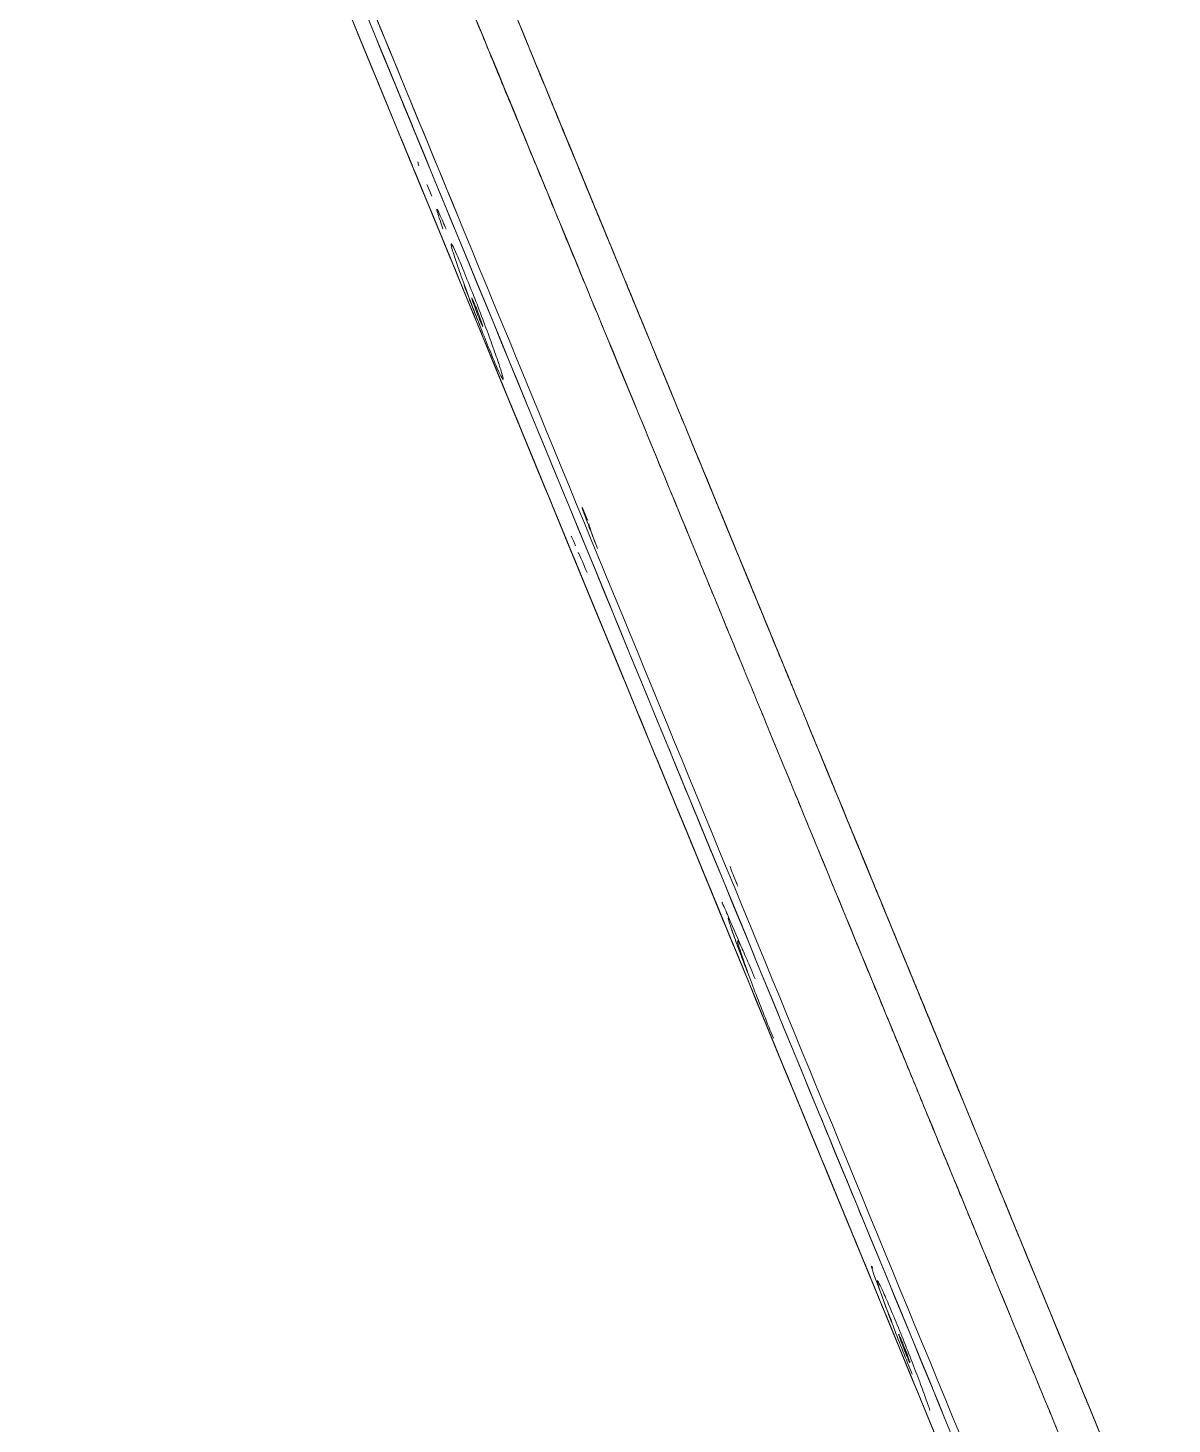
# Model space of a CAD drawing. Header units: millimetres. Extents: x 8883 to 11259, y -10160 to -6800.
# Drawn here: x 10718.81 to 10733.77, y -8362.47 to -8344.22 of the extents above; entities that cross this region are included whole.
import ezdxf

# ---------------------------------------------------------------- set-up
doc = ezdxf.new("R2010")
doc.units = ezdxf.units.MM

msp = doc.modelspace()

# ---------------------------------------------------------------- linework, layer by layer
at = {"linetype": 'Continuous', "lineweight": 18, "extrusion": (1.36738e-05, -1.04106e-06, 1)}
msp.add_arc((10724.2, -8345.911, 0.157), 0.3, 190.3441, 200.9249, dxfattribs=at)
at = {"linetype": 'Continuous', "lineweight": 18}
for start_param, end_param in [(4.713251, 7.854844), (1.571659, 4.713251)]:
    msp.add_ellipse((10724.683, -8347.933), major_axis=(-0.072, 0.187), ratio=0.03468, start_param=start_param, end_param=end_param, dxfattribs=at)
for points, knots in [([(10758.746, -8365.884), (10757.309, -8362.977), (10754.671, -8357.752), (10751.03, -8350.82), (10748.163, -8345.511), (10745.252, -8340.224), (10741.427, -8333.427), (10735.79, -8323.72), (10731.353, -8316.339), (10728.804, -8312.187)], [0, 0, 0, 0, 0.158176, 0.28549, 0.381943, 0.452479, 0.579891, 0.762396, 1, 1, 1, 1]), ([(10720.132, -8333.104), (10720.505, -8334.01), (10720.877, -8334.912), (10721.619, -8336.711), (10721.988, -8337.607), (10723.093, -8340.287), (10724.557, -8343.839), (10726.007, -8347.354), (10727.45, -8350.855), (10728.169, -8352.599), (10729.603, -8356.077), (10730.318, -8357.812), (10731.746, -8361.276), (10732.459, -8363.006), (10733.885, -8366.465), (10734.598, -8368.194), (10735.669, -8370.792), (10736.026, -8371.658), (10736.741, -8373.392), (10737.099, -8374.26), (10737.457, -8375.129)], [0, 0, 0, 0, 0.0625, 0.0625, 0.125, 0.125, 0.25, 0.375, 0.375, 0.5, 0.5, 0.625, 0.625, 0.75, 0.75, 0.875, 0.875, 0.9375, 0.9375, 1, 1, 1, 1]), ([(10737.457, -8375.129), (10737.417, -8375.031), (10737.336, -8374.836), (10737.216, -8374.544), (10737.096, -8374.253), (10736.977, -8373.964), (10736.858, -8373.677), (10736.741, -8373.391), (10736.623, -8373.106), (10736.507, -8372.823), (10736.39, -8372.542), (10736.275, -8372.262), (10736.16, -8371.983), (10736.046, -8371.706), (10735.932, -8371.431), (10735.819, -8371.157), (10735.707, -8370.884), (10735.595, -8370.613), (10735.484, -8370.343), (10735.373, -8370.075), (10735.263, -8369.809), (10735.154, -8369.544), (10735.045, -8369.28), (10734.937, -8369.018), (10734.83, -8368.758), (10734.723, -8368.498), (10734.616, -8368.241), (10734.511, -8367.985), (10734.406, -8367.73), (10734.301, -8367.477), (10734.198, -8367.225), (10734.094, -8366.975), (10733.992, -8366.727), (10733.89, -8366.479), (10733.789, -8366.234), (10733.688, -8365.99), (10733.588, -8365.747), (10733.488, -8365.506), (10733.39, -8365.266), (10733.291, -8365.028), (10733.194, -8364.791), (10733.097, -8364.556), (10733, -8364.322), (10732.905, -8364.09), (10732.809, -8363.859), (10732.715, -8363.63), (10732.621, -8363.402), (10732.528, -8363.176), (10732.435, -8362.951), (10732.343, -8362.728), (10732.252, -8362.506), (10732.161, -8362.286), (10732.071, -8362.067), (10731.981, -8361.85), (10731.892, -8361.634), (10731.804, -8361.42), (10731.716, -8361.207), (10731.629, -8360.996), (10731.542, -8360.786), (10731.457, -8360.578), (10731.371, -8360.371), (10731.287, -8360.166), (10731.203, -8359.962), (10731.119, -8359.76), (10731.037, -8359.559), (10730.954, -8359.36), (10730.873, -8359.162), (10730.792, -8358.965), (10730.712, -8358.771), (10730.632, -8358.577), (10730.553, -8358.386), (10730.475, -8358.195), (10730.397, -8358.006), (10730.32, -8357.819), (10730.243, -8357.633), (10730.167, -8357.449), (10730.092, -8357.266), (10730.017, -8357.085), (10729.943, -8356.905), (10729.87, -8356.727), (10729.797, -8356.55), (10729.725, -8356.375), (10729.653, -8356.201), (10729.582, -8356.029), (10729.512, -8355.858), (10729.442, -8355.689), (10729.373, -8355.521), (10729.304, -8355.354), (10729.236, -8355.19), (10729.169, -8355.026), (10729.103, -8354.865), (10729.037, -8354.704), (10728.971, -8354.546), (10728.906, -8354.388), (10728.842, -8354.233), (10728.779, -8354.079), (10728.716, -8353.926), (10728.653, -8353.775), (10728.592, -8353.625), (10728.531, -8353.477), (10728.47, -8353.33), (10728.41, -8353.185), (10728.351, -8353.041), (10728.293, -8352.899), (10728.235, -8352.758), (10728.177, -8352.619), (10728.121, -8352.482), (10728.065, -8352.345), (10727.975, -8352.128), (10727.851, -8351.827), (10727.691, -8351.44), (10727.53, -8351.049), (10727.366, -8350.652), (10727.2, -8350.251), (10727.033, -8349.844), (10726.863, -8349.433), (10726.691, -8349.016), (10726.517, -8348.595), (10726.341, -8348.169), (10726.163, -8347.738), (10725.983, -8347.302), (10725.801, -8346.861), (10725.617, -8346.415), (10725.431, -8345.964), (10725.243, -8345.509), (10725.053, -8345.048), (10724.861, -8344.582), (10724.667, -8344.112), (10724.471, -8343.637), (10724.273, -8343.157), (10724.073, -8342.672), (10723.871, -8342.182), (10723.667, -8341.687), (10723.461, -8341.187), (10723.253, -8340.683), (10723.044, -8340.173), (10722.832, -8339.659), (10722.618, -8339.139), (10722.402, -8338.615), (10722.184, -8338.086), (10721.964, -8337.551), (10721.742, -8337.012), (10721.518, -8336.468), (10721.292, -8335.919), (10721.064, -8335.366), (10720.834, -8334.807), (10720.602, -8334.244), (10720.368, -8333.675), (10720.211, -8333.295), (10720.132, -8333.104)], [0, 0, 0, 0, 0.006972, 0.013907, 0.020808, 0.027672, 0.034501, 0.041295, 0.048053, 0.054775, 0.061462, 0.068113, 0.074729, 0.081309, 0.087854, 0.094363, 0.100837, 0.107275, 0.113678, 0.120046, 0.126378, 0.132674, 0.138935, 0.145161, 0.151351, 0.157506, 0.163625, 0.169709, 0.175758, 0.181771, 0.187749, 0.193691, 0.199598, 0.20547, 0.211306, 0.217107, 0.222872, 0.228602, 0.234296, 0.239956, 0.245579, 0.251168, 0.25672, 0.262238, 0.26772, 0.273167, 0.278578, 0.283954, 0.289294, 0.294599, 0.299868, 0.305102, 0.310301, 0.315464, 0.320592, 0.325684, 0.330741, 0.335762, 0.340747, 0.345698, 0.350612, 0.355492, 0.360335, 0.365143, 0.369916, 0.374653, 0.379355, 0.384021, 0.388651, 0.393246, 0.397805, 0.402329, 0.406817, 0.411269, 0.415686, 0.420067, 0.424413, 0.428723, 0.432997, 0.437236, 0.441439, 0.445607, 0.449739, 0.453835, 0.457895, 0.46192, 0.465909, 0.469862, 0.47378, 0.477662, 0.481508, 0.485319, 0.489094, 0.492833, 0.496536, 0.500204, 0.503835, 0.507432, 0.510992, 0.514516, 0.518005, 0.521458, 0.524875, 0.528257, 0.531603, 0.534912, 0.538187, 0.541425, 0.544627, 0.553708, 0.562907, 0.572225, 0.581663, 0.591218, 0.600893, 0.610685, 0.620597, 0.630626, 0.640774, 0.65104, 0.661423, 0.671925, 0.682544, 0.693281, 0.704135, 0.715107, 0.726195, 0.737401, 0.748724, 0.760165, 0.771722, 0.783398, 0.795191, 0.807101, 0.81913, 0.831276, 0.843542, 0.855926, 0.86843, 0.881053, 0.893795, 0.906656, 0.919636, 0.932735, 0.945951, 0.959287, 0.97274, 0.986311, 1, 1, 1, 1]), ([(10747.14, -8402.556), (10745.006, -8397.38), (10740.738, -8387.026), (10734.333, -8371.489), (10727.921, -8355.935), (10723.387, -8344.936), (10720.727, -8338.483), (10719.929, -8336.548), (10719.328, -8335.089), (10718.992, -8334.275), (10718.923, -8334.106)], [0, 0, 0, 0, 0.226873, 0.453746, 0.680619, 0.907492, 0.935852, 0.964211, 0.99257, 1, 1, 1, 1]), ([(10719.107, -8334.032), (10719.179, -8334.207), (10719.516, -8335.026), (10720.121, -8336.492), (10720.918, -8338.425), (10723.577, -8344.875), (10728.108, -8355.868), (10734.517, -8371.414), (10740.918, -8386.944), (10745.185, -8397.294), (10747.318, -8402.467)], [0, 0, 0, 0, 0.007699, 0.036051, 0.064402, 0.092754, 0.319565, 0.546377, 0.773188, 1, 1, 1, 1]), ([(10747.318, -8402.467), (10747.07, -8401.866), (10744.442, -8395.491), (10739.43, -8383.334), (10733.468, -8368.872), (10728.694, -8357.291), (10725.111, -8348.598), (10722.133, -8341.374), (10720.133, -8336.522), (10719.323, -8334.557), (10719.107, -8334.034)], [0, 0, 0, 0, 0.026391, 0.279884, 0.533376, 0.660122, 0.786868, 0.913614, 0.976987, 1, 1, 1, 1]), ([(10726.199, -8346.508), (10726.083, -8346.227), (10725.013, -8343.633), (10723.93, -8341.006), (10722.963, -8338.66), (10722.948, -8338.623)], [0, 0, 0, 0, 0.106984, 0.985957, 1, 1, 1, 1]), ([(10722.948, -8338.624), (10723.014, -8338.784), (10724.029, -8341.246), (10725.112, -8343.873), (10726.13, -8346.341), (10726.198, -8346.507)], [0, 0, 0, 0, 0.060846, 0.936784, 1, 1, 1, 1]), ([(10747.409, -8402.422), (10743.215, -8392.247), (10736.924, -8376.986), (10728.54, -8356.65), (10724.274, -8346.299), (10722.105, -8341.039), (10722.03, -8340.858)], [0, 0, 0, 0, 0.49559, 0.743385, 0.99118, 1, 1, 1, 1]), ([(10724.089, -8346.414), (10724.065, -8346.356), (10724.034, -8346.283), (10724.023, -8346.263), (10724.022, -8346.265)], [0, 0, 0, 0, 0.568075, 1, 1, 1, 1]), ([(10724.274, -8346.849), (10724.243, -8346.774), (10724.193, -8346.655), (10724.152, -8346.572), (10724.153, -8346.598), (10724.187, -8346.706), (10724.221, -8346.805), (10724.234, -8346.841)], [0, 0, 0, 0, 0.222222, 0.444445, 0.666667, 0.888889, 1, 1, 1, 1]), ([(10733.708, -8369.972), (10733.269, -8368.907), (10732.83, -8367.842), (10731.166, -8363.805), (10729.94, -8360.833), (10727.491, -8354.891), (10726.023, -8351.33), (10724.556, -8347.771), (10724.312, -8347.18)], [0, 0, 0, 0, 0.14005, 0.14005, 0.531114, 0.531114, 0.922178, 1, 1, 1, 1]), ([(10724.51, -8347.583), (10724.545, -8347.672), (10724.619, -8347.864), (10724.683, -8348.021), (10724.715, -8348.098)], [0, 0, 0, 0, 0.464323, 1, 1, 1, 1]), ([(10726.25, -8351.881), (10726.149, -8351.636), (10725.814, -8350.823), (10725.479, -8350.01), (10725.244, -8349.441)], [0, 0, 0, 0, 0.300798, 1, 1, 1, 1]), ([(10726.054, -8350.486), (10726.053, -8350.486), (10726.056, -8350.497), (10726.073, -8350.546), (10726.087, -8350.585), (10726.141, -8350.73), (10726.192, -8350.863), (10726.254, -8351.022)], [0, 0, 0, 0, 0.245298, 0.245298, 0.510804, 0.510804, 1, 1, 1, 1]), ([(10725.968, -8350.988), (10725.946, -8350.933), (10725.92, -8350.872), (10725.912, -8350.858), (10725.912, -8350.86)], [0, 0, 0, 0, 0.608257, 1, 1, 1, 1]), ([(10726.118, -8351.336), (10726.086, -8351.26), (10726.036, -8351.142), (10726.008, -8351.082), (10726.002, -8351.074), (10726.001, -8351.073)], [0, 0, 0, 0, 0.468766, 0.937531, 1, 1, 1, 1]), ([(10727.769, -8355.565), (10727.611, -8355.182), (10727.368, -8354.592), (10727.125, -8354.003), (10727.039, -8353.795)], [0, 0, 0, 0, 0.648489, 1, 1, 1, 1]), ([(10727.985, -8355.172), (10727.995, -8355.195), (10728.005, -8355.223), (10728.031, -8355.289), (10728.046, -8355.327), (10728.071, -8355.39), (10728.08, -8355.413), (10728.089, -8355.436)], [0, 0, 0, 0, 0.401647, 0.401647, 0.803293, 0.803293, 1, 1, 1, 1]), ([(10727.995, -8355.906), (10727.964, -8355.83), (10727.914, -8355.711), (10727.886, -8355.652), (10727.881, -8355.643), (10727.88, -8355.642)], [0, 0, 0, 0, 0.471305, 0.942609, 1, 1, 1, 1]), ([(10728.215, -8356.555), (10728.172, -8356.442), (10728.09, -8356.226), (10728, -8355.977), (10727.959, -8355.847), (10727.974, -8355.849), (10728.066, -8356.06), (10728.146, -8356.253)], [0, 0, 0, 0, 0.166667, 0.333333, 0.5, 0.666667, 1, 1, 1, 1]), ([(10728.228, -8356.589), (10728.197, -8356.507), (10728.129, -8356.33), (10728.049, -8356.115), (10728.012, -8356.01), (10728, -8355.975)], [0, 0, 0, 0, 0.329899, 0.732544, 1, 1, 1, 1]), ([(10729.518, -8359.808), (10729.299, -8359.278), (10729.03, -8358.624), (10728.76, -8357.97), (10728.709, -8357.846)], [0, 0, 0, 0, 0.810048, 1, 1, 1, 1]), ([(10728.709, -8357.847), (10728.731, -8357.9), (10728.753, -8357.953), (10729.023, -8358.607), (10729.27, -8359.208), (10729.518, -8359.809)], [0, 0, 0, 0, 0.081494, 0.081494, 1, 1, 1, 1]), ([(10730.11, -8361.146), (10730.099, -8361.118), (10729.999, -8360.863), (10729.84, -8360.441), (10729.825, -8360.372), (10729.854, -8360.43)], [0, 0, 0, 0, 0.058438, 0.529234, 1, 1, 1, 1]), ([(10730.601, -8362.288), (10730.595, -8362.269), (10730.572, -8362.197), (10730.508, -8362.021), (10730.405, -8361.747), (10730.281, -8361.43), (10730.2, -8361.231), (10730.159, -8361.132)], [0, 0, 0, 0, 0.11111, 0.333333, 0.555555, 0.777778, 1, 1, 1, 1])]:
    msp.add_open_spline(points, degree=3, knots=knots, dxfattribs=at)
for points in [[(10718.806, -8333.823), (10724.58, -8347.831), (10730.382, -8361.905), (10736.182, -8375.974)], [(10736.182, -8375.974), (10730.375, -8361.886), (10724.583, -8347.836), (10718.806, -8333.823)], [(10724.304, -8347.161), (10723.411, -8344.994), (10722.522, -8342.837), (10721.637, -8340.689)], [(10722.03, -8340.858), (10722.829, -8342.794), (10723.628, -8344.732), (10724.427, -8346.671)], [(10724.411, -8347.42), (10723.879, -8346.128), (10723.346, -8344.837), (10722.814, -8343.547)], [(10723.903, -8345.669), (10723.735, -8345.262), (10723.568, -8344.854), (10723.4, -8344.447)], [(10723.4, -8344.448), (10723.613, -8344.964), (10723.825, -8345.48), (10724.038, -8345.995)], [(10724.014, -8346.456), (10723.906, -8346.195), (10723.799, -8345.935), (10723.692, -8345.675)], [(10723.693, -8345.678), (10723.934, -8346.262), (10724.175, -8346.847), (10724.416, -8347.431)], [(10723.694, -8345.68), (10723.801, -8345.94), (10723.908, -8346.2), (10724.015, -8346.46)], [(10724.013, -8346.454), (10725.343, -8349.68), (10726.674, -8352.909), (10728.005, -8356.138)], [(10724.507, -8347.398), (10724.472, -8347.312), (10724.412, -8347.17), (10724.352, -8347.044), (10724.332, -8347.025), (10724.354, -8347.112), (10724.414, -8347.298), (10724.508, -8347.559), (10724.62, -8347.86), (10724.744, -8348.18), (10724.818, -8348.363), (10724.854, -8348.451)], [(10724.854, -8348.451), (10724.889, -8348.537), (10724.949, -8348.678), (10725.009, -8348.804), (10725.029, -8348.824), (10725.007, -8348.737), (10724.946, -8348.551), (10724.853, -8348.29), (10724.741, -8347.988), (10724.617, -8347.669), (10724.543, -8347.486), (10724.507, -8347.398)], [(10729.972, -8355.661), (10728.874, -8352.998), (10727.776, -8350.335), (10726.68, -8347.675)], [(10726.68, -8347.676), (10727.777, -8350.338), (10728.875, -8353), (10729.972, -8355.661)], [(10726.235, -8351.844), (10725.814, -8350.824), (10725.393, -8349.803), (10724.973, -8348.783)], [(10724.976, -8348.789), (10725.395, -8349.808), (10725.815, -8350.826), (10726.235, -8351.845)], [(10727.19, -8353.641), (10727.383, -8354.111), (10727.577, -8354.581), (10727.771, -8355.051)], [(10727.771, -8355.05), (10727.577, -8354.581), (10727.383, -8354.111), (10727.19, -8353.641)], [(10727.033, -8353.781), (10727.277, -8354.371), (10727.52, -8354.962), (10727.763, -8355.552)], [(10727.765, -8355.557), (10727.522, -8354.966), (10727.278, -8354.375), (10727.035, -8353.784)], [(10728.315, -8356.645), (10728.276, -8356.549), (10728.206, -8356.384), (10728.126, -8356.208), (10728.085, -8356.134), (10728.085, -8356.165), (10728.127, -8356.301), (10728.206, -8356.526), (10728.311, -8356.808), (10728.436, -8357.128), (10728.515, -8357.324), (10728.555, -8357.421)], [(10733.727, -8364.772), (10732.632, -8362.115), (10731.537, -8359.459), (10730.443, -8356.805)], [(10730.443, -8356.806), (10731.538, -8359.461), (10732.633, -8362.117), (10733.727, -8364.772)], [(10728.704, -8357.834), (10729.154, -8358.926), (10729.605, -8360.018), (10730.055, -8361.111)], [(10730.058, -8361.118), (10729.608, -8360.026), (10729.157, -8358.934), (10728.707, -8357.842)], [(10729.151, -8358.398), (10729.345, -8358.868), (10729.538, -8359.339), (10729.732, -8359.809)], [(10729.732, -8359.809), (10729.538, -8359.339), (10729.344, -8358.868), (10729.151, -8358.398)], [(10730.159, -8361.132), (10730.118, -8361.033), (10730.046, -8360.862), (10729.962, -8360.672), (10729.915, -8360.581), (10729.909, -8360.594), (10729.947, -8360.714), (10730.022, -8360.926), (10730.126, -8361.2), (10730.25, -8361.517), (10730.331, -8361.715), (10730.372, -8361.815)]]:
    msp.add_open_spline(points, degree=3, dxfattribs=at)
for points, weights, knots in [([(10726.056, -8346.163), (10725.053, -8343.731), (10725.053, -8343.731), (10725.053, -8343.731), (10726.056, -8346.163)], [1, 0.707106781187, 1, 0.707106781187, 1], [0, 0, 0, 0.5, 0.5, 1, 1, 1]), ([(10726.083, -8346.227), (10725.475, -8344.752), (10725.475, -8344.752), (10725.475, -8344.752), (10726.083, -8346.227)], [1, 0.70710717705, 1, 0.70710717705, 1], [0, 0, 0, 0.5, 0.5, 1, 1, 1]), ([(10726.083, -8346.227), (10725.475, -8344.752), (10725.475, -8344.752), (10725.475, -8344.752), (10726.083, -8346.227)], [1, 0.707106913141, 1, 0.707106781187, 1], [0, 0, 0, 0.5, 0.5, 1, 1, 1]), ([(10726.162, -8346.42), (10725.554, -8344.945), (10725.554, -8344.945), (10725.554, -8344.945), (10726.162, -8346.42)], [1, 0.707106955733, 1, 0.707106781187, 1], [0, 0, 0, 0.5, 0.5, 1, 1, 1]), ([(10726.162, -8346.42), (10725.554, -8344.945), (10725.554, -8344.945), (10725.554, -8344.945), (10726.162, -8346.42)], [1, 0.707107304825, 1, 0.707107304825, 1], [0, 0, 0, 0.5, 0.5, 1, 1, 1]), ([(10726.295, -8346.742), (10725.687, -8345.267), (10725.687, -8345.267), (10725.687, -8345.267), (10726.295, -8346.742)], [1, 0.707106781187, 1, 0.707106781187, 1], [0, 0, 0, 0.5, 0.5, 1, 1, 1]), ([(10726.295, -8346.742), (10725.687, -8345.267), (10725.687, -8345.267), (10725.687, -8345.267), (10726.295, -8346.742)], [1, 0.707106781187, 1, 0.707106781187, 1], [0, 0, 0, 0.5, 0.5, 1, 1, 1]), ([(10726.198, -8346.507), (10725.776, -8345.484), (10725.89, -8345.761), (10726.004, -8346.037), (10726.481, -8347.193)], [1, 0.78715534778, 1, 0.78715534778, 1], [0, 0, 0, 0.5, 0.5, 1, 1, 1]), ([(10726.481, -8347.193), (10726.004, -8346.037), (10725.89, -8345.761), (10725.776, -8345.484), (10726.199, -8346.508)], [1, 0.787061948706, 1, 0.787061948705, 1], [0, 0, 0, 0.5, 0.5, 1, 1, 1]), ([(10726.056, -8346.163), (10727.059, -8348.594), (10727.059, -8348.594), (10727.059, -8348.594), (10726.056, -8346.163)], [1, 0.707106781187, 1, 0.707106781187, 1], [0, 0, 0, 0.5, 0.5, 1, 1, 1]), ([(10726.083, -8346.227), (10726.69, -8347.702), (10726.69, -8347.702), (10726.69, -8347.702), (10726.083, -8346.227)], [1, 0.707106913141, 1, 0.707106781187, 1], [0, 0, 0, 0.5, 0.5, 1, 1, 1]), ([(10726.083, -8346.227), (10726.69, -8347.702), (10726.69, -8347.702), (10726.69, -8347.702), (10726.083, -8346.227)], [1, 0.70710717705, 1, 0.70710717705, 1], [0, 0, 0, 0.5, 0.5, 1, 1, 1]), ([(10726.162, -8346.42), (10726.77, -8347.895), (10726.77, -8347.895), (10726.77, -8347.895), (10726.162, -8346.42)], [1, 0.707107304825, 1, 0.707107304825, 1], [0, 0, 0, 0.5, 0.5, 1, 1, 1]), ([(10726.162, -8346.42), (10726.77, -8347.895), (10726.77, -8347.895), (10726.77, -8347.895), (10726.162, -8346.42)], [1, 0.707106955733, 1, 0.707106781187, 1], [0, 0, 0, 0.5, 0.5, 1, 1, 1]), ([(10726.295, -8346.742), (10726.903, -8348.217), (10726.903, -8348.217), (10726.903, -8348.217), (10726.295, -8346.742)], [1, 0.707106781187, 1, 0.707106781187, 1], [0, 0, 0, 0.5, 0.5, 1, 1, 1]), ([(10726.295, -8346.742), (10726.903, -8348.217), (10726.903, -8348.217), (10726.903, -8348.217), (10726.295, -8346.742)], [1, 0.707106781187, 1, 0.707106781187, 1], [0, 0, 0, 0.5, 0.5, 1, 1, 1]), ([(10726.68, -8347.675), (10727.165, -8348.854), (10727.08, -8348.647), (10726.995, -8348.44), (10726.481, -8347.193)], [1, 0.763532071805, 1, 0.763532071805, 1], [0, 0, 0, 0.5, 0.5, 1, 1, 1]), ([(10726.481, -8347.193), (10726.995, -8348.439), (10727.08, -8348.647), (10727.166, -8348.854), (10726.68, -8347.676)], [1, 0.763667756335, 1, 0.763667756335, 1], [0, 0, 0, 0.5, 0.5, 1, 1, 1]), ([(10728.011, -8350.905), (10727.008, -8348.473), (10727.008, -8348.473), (10727.008, -8348.473), (10728.011, -8350.905)], [1, 0.707106781187, 1, 0.707106781187, 1], [0, 0, 0, 0.5, 0.5, 1, 1, 1]), ([(10728.011, -8350.905), (10727.008, -8348.473), (10727.008, -8348.473), (10727.008, -8348.473), (10728.011, -8350.905)], [1, 0.707106781187, 1, 0.707106781187, 1], [0, 0, 0, 0.5, 0.5, 1, 1, 1]), ([(10728.055, -8351.012), (10727.447, -8349.537), (10727.447, -8349.537), (10727.447, -8349.537), (10728.055, -8351.012)], [1, 0.707106955755, 1, 0.707106781187, 1], [0, 0, 0, 0.5, 0.5, 1, 1, 1]), ([(10728.055, -8351.012), (10727.447, -8349.537), (10727.447, -8349.537), (10727.447, -8349.537), (10728.055, -8351.012)], [1, 0.707107304891, 1, 0.707107304891, 1], [0, 0, 0, 0.5, 0.5, 1, 1, 1]), ([(10728.143, -8351.225), (10727.535, -8349.75), (10727.535, -8349.75), (10727.535, -8349.75), (10728.143, -8351.225)], [1, 0.707106955733, 1, 0.707106781187, 1], [0, 0, 0, 0.5, 0.5, 1, 1, 1]), ([(10728.143, -8351.225), (10727.535, -8349.75), (10727.535, -8349.75), (10727.535, -8349.75), (10728.143, -8351.225)], [1, 0.707107304825, 1, 0.707107304825, 1], [0, 0, 0, 0.5, 0.5, 1, 1, 1]), ([(10728.274, -8351.544), (10727.667, -8350.069), (10727.667, -8350.069), (10727.667, -8350.069), (10728.274, -8351.544)], [1, 0.707107304825, 1, 0.707107304825, 1], [0, 0, 0, 0.5, 0.5, 1, 1, 1]), ([(10728.274, -8351.544), (10727.667, -8350.069), (10727.667, -8350.069), (10727.667, -8350.069), (10728.274, -8351.544)], [1, 0.707106955733, 1, 0.707106781187, 1], [0, 0, 0, 0.5, 0.5, 1, 1, 1]), ([(10728.011, -8350.905), (10729.014, -8353.337), (10729.014, -8353.337), (10729.014, -8353.337), (10728.011, -8350.905)], [1, 0.707106781187, 1, 0.707106781187, 1], [0, 0, 0, 0.5, 0.5, 1, 1, 1]), ([(10728.011, -8350.905), (10729.014, -8353.337), (10729.014, -8353.337), (10729.014, -8353.337), (10728.011, -8350.905)], [1, 0.707106781187, 1, 0.707106781187, 1], [0, 0, 0, 0.5, 0.5, 1, 1, 1]), ([(10728.055, -8351.012), (10728.663, -8352.486), (10728.663, -8352.486), (10728.663, -8352.486), (10728.055, -8351.012)], [1, 0.707106955755, 1, 0.707106781187, 1], [0, 0, 0, 0.5, 0.5, 1, 1, 1]), ([(10728.055, -8351.012), (10728.663, -8352.486), (10728.663, -8352.486), (10728.663, -8352.486), (10728.055, -8351.012)], [1, 0.707107304891, 1, 0.707107304891, 1], [0, 0, 0, 0.5, 0.5, 1, 1, 1]), ([(10728.143, -8351.225), (10728.751, -8352.699), (10728.751, -8352.699), (10728.751, -8352.699), (10728.143, -8351.225)], [1, 0.707107304825, 1, 0.707107304825, 1], [0, 0, 0, 0.5, 0.5, 1, 1, 1]), ([(10728.143, -8351.225), (10728.751, -8352.699), (10728.751, -8352.699), (10728.751, -8352.699), (10728.143, -8351.225)], [1, 0.707106955733, 1, 0.707106781187, 1], [0, 0, 0, 0.5, 0.5, 1, 1, 1]), ([(10728.274, -8351.544), (10728.882, -8353.019), (10728.882, -8353.019), (10728.882, -8353.019), (10728.274, -8351.544)], [1, 0.707106955733, 1, 0.707106781187, 1], [0, 0, 0, 0.5, 0.5, 1, 1, 1]), ([(10728.274, -8351.544), (10728.882, -8353.019), (10728.882, -8353.019), (10728.882, -8353.019), (10728.274, -8351.544)], [1, 0.707107304825, 1, 0.707107304825, 1], [0, 0, 0, 0.5, 0.5, 1, 1, 1]), ([(10729.955, -8355.621), (10728.953, -8353.189), (10728.953, -8353.189), (10728.953, -8353.189), (10729.955, -8355.621)], [1, 0.707106781187, 1, 0.707106781187, 1], [0, 0, 0, 0.5, 0.5, 1, 1, 1]), ([(10729.972, -8355.663), (10728.97, -8353.231), (10728.97, -8353.231), (10728.97, -8353.231), (10729.972, -8355.663)], [1, 0.70710715873, 1, 0.70710715873, 1], [0, 0, 0, 0.5, 0.5, 1, 1, 1]), ([(10729.972, -8355.663), (10728.97, -8353.231), (10728.97, -8353.231), (10728.97, -8353.231), (10729.972, -8355.663)], [1, 0.707106907034, 1, 0.707106781187, 1], [0, 0, 0, 0.5, 0.5, 1, 1, 1]), ([(10730.025, -8355.79), (10729.417, -8354.316), (10729.417, -8354.316), (10729.417, -8354.316), (10730.025, -8355.79)], [1, 0.707106781187, 1, 0.707106781187, 1], [0, 0, 0, 0.5, 0.5, 1, 1, 1]), ([(10730.025, -8355.79), (10729.417, -8354.316), (10729.417, -8354.316), (10729.417, -8354.316), (10730.025, -8355.79)], [1, 0.707106781187, 1, 0.707106781187, 1], [0, 0, 0, 0.5, 0.5, 1, 1, 1]), ([(10730.112, -8356.002), (10729.504, -8354.527), (10729.504, -8354.527), (10729.504, -8354.527), (10730.112, -8356.002)], [1, 0.707107304957, 1, 0.707107304957, 1], [0, 0, 0, 0.5, 0.5, 1, 1, 1]), ([(10730.112, -8356.002), (10729.504, -8354.527), (10729.504, -8354.527), (10729.504, -8354.527), (10730.112, -8356.002)], [1, 0.707106955777, 1, 0.707106781187, 1], [0, 0, 0, 0.5, 0.5, 1, 1, 1]), ([(10729.972, -8355.661), (10729.534, -8354.599), (10729.641, -8354.86), (10729.749, -8355.121), (10730.234, -8356.298)], [1, 0.781525113352, 1, 0.781525113352, 1], [0, 0, 0, 0.5, 0.5, 1, 1, 1]), ([(10730.234, -8356.298), (10729.749, -8355.121), (10729.641, -8354.86), (10729.534, -8354.599), (10729.972, -8355.661)], [1, 0.781532592652, 1, 0.781532592651, 1], [0, 0, 0, 0.5, 0.5, 1, 1, 1]), ([(10729.955, -8355.621), (10730.958, -8358.053), (10730.958, -8358.053), (10730.958, -8358.053), (10729.955, -8355.621)], [1, 0.707106781187, 1, 0.707106781187, 1], [0, 0, 0, 0.5, 0.5, 1, 1, 1]), ([(10729.972, -8355.663), (10730.975, -8358.095), (10730.975, -8358.095), (10730.975, -8358.095), (10729.972, -8355.663)], [1, 0.70710715873, 1, 0.70710715873, 1], [0, 0, 0, 0.5, 0.5, 1, 1, 1]), ([(10729.972, -8355.663), (10730.975, -8358.095), (10730.975, -8358.095), (10730.975, -8358.095), (10729.972, -8355.663)], [1, 0.707106907034, 1, 0.707106781187, 1], [0, 0, 0, 0.5, 0.5, 1, 1, 1]), ([(10730.025, -8355.79), (10730.633, -8357.265), (10730.633, -8357.265), (10730.633, -8357.265), (10730.025, -8355.79)], [1, 0.707106781187, 1, 0.707106781187, 1], [0, 0, 0, 0.5, 0.5, 1, 1, 1]), ([(10730.025, -8355.79), (10730.633, -8357.265), (10730.633, -8357.265), (10730.633, -8357.265), (10730.025, -8355.79)], [1, 0.707106781187, 1, 0.707106781187, 1], [0, 0, 0, 0.5, 0.5, 1, 1, 1]), ([(10730.112, -8356.002), (10730.72, -8357.477), (10730.72, -8357.477), (10730.72, -8357.477), (10730.112, -8356.002)], [1, 0.707107304957, 1, 0.707107304957, 1], [0, 0, 0, 0.5, 0.5, 1, 1, 1]), ([(10730.112, -8356.002), (10730.72, -8357.477), (10730.72, -8357.477), (10730.72, -8357.477), (10730.112, -8356.002)], [1, 0.707106955777, 1, 0.707106781187, 1], [0, 0, 0, 0.5, 0.5, 1, 1, 1]), ([(10730.234, -8356.298), (10730.744, -8357.534), (10730.833, -8357.75), (10730.922, -8357.967), (10730.443, -8356.806)], [1, 0.766473292246, 1, 0.766468746637, 1], [0, 0, 0, 0.499997, 0.499997, 1, 1, 1]), ([(10730.443, -8356.805), (10730.922, -8357.966), (10730.833, -8357.751), (10730.744, -8357.535), (10730.234, -8356.298)], [1, 0.76625746387, 1, 0.766257463869, 1], [0, 0, 0, 0.5, 0.5, 1, 1, 1]), ([(10731.934, -8360.421), (10731.326, -8358.946), (10731.326, -8358.947), (10731.326, -8358.947), (10731.934, -8360.421)], [1, 0.707106781187, 1, 0.707106781187, 1], [0, 0, 0, 0.5, 0.5, 1, 1, 1]), ([(10731.934, -8360.421), (10731.326, -8358.946), (10731.326, -8358.947), (10731.326, -8358.947), (10731.934, -8360.421)], [1, 0.707106781187, 1, 0.707106781187, 1], [0, 0, 0, 0.5, 0.5, 1, 1, 1]), ([(10731.986, -8360.548), (10731.378, -8359.073), (10731.378, -8359.073), (10731.378, -8359.073), (10731.986, -8360.548)], [1, 0.707106955777, 1, 0.707106781187, 1], [0, 0, 0, 0.5, 0.5, 1, 1, 1]), ([(10731.986, -8360.548), (10731.378, -8359.073), (10731.378, -8359.073), (10731.378, -8359.073), (10731.986, -8360.548)], [1, 0.707107304957, 1, 0.707107304957, 1], [0, 0, 0, 0.5, 0.5, 1, 1, 1]), ([(10732.064, -8360.737), (10731.456, -8359.262), (10731.456, -8359.262), (10731.456, -8359.262), (10732.064, -8360.737)], [1, 0.707106781187, 1, 0.707106781187, 1], [0, 0, 0, 0.5, 0.5, 1, 1, 1]), ([(10732.064, -8360.737), (10731.456, -8359.262), (10731.456, -8359.262), (10731.456, -8359.262), (10732.064, -8360.737)], [1, 0.707106781187, 1, 0.707106781187, 1], [0, 0, 0, 0.5, 0.5, 1, 1, 1]), ([(10731.934, -8360.421), (10732.542, -8361.896), (10732.542, -8361.896), (10732.542, -8361.896), (10731.934, -8360.421)], [1, 0.707106781187, 1, 0.707106781187, 1], [0, 0, 0, 0.5, 0.5, 1, 1, 1]), ([(10731.934, -8360.421), (10732.542, -8361.896), (10732.542, -8361.896), (10732.542, -8361.896), (10731.934, -8360.421)], [1, 0.707106781187, 1, 0.707106781187, 1], [0, 0, 0, 0.5, 0.5, 1, 1, 1]), ([(10731.986, -8360.548), (10732.594, -8362.022), (10732.594, -8362.022), (10732.594, -8362.022), (10731.986, -8360.548)], [1, 0.707107304957, 1, 0.707107304957, 1], [0, 0, 0, 0.5, 0.5, 1, 1, 1]), ([(10731.986, -8360.548), (10732.594, -8362.022), (10732.594, -8362.022), (10732.594, -8362.022), (10731.986, -8360.548)], [1, 0.707106955777, 1, 0.707106781187, 1], [0, 0, 0, 0.5, 0.5, 1, 1, 1]), ([(10732.064, -8360.737), (10732.672, -8362.212), (10732.672, -8362.212), (10732.672, -8362.212), (10732.064, -8360.737)], [1, 0.707106781187, 1, 0.707106781187, 1], [0, 0, 0, 0.5, 0.5, 1, 1, 1]), ([(10732.064, -8360.737), (10732.672, -8362.212), (10732.672, -8362.212), (10732.672, -8362.212), (10732.064, -8360.737)], [1, 0.707106781187, 1, 0.707106781187, 1], [0, 0, 0, 0.5, 0.5, 1, 1, 1]), ([(10730.261, -8361.48), (10730.187, -8361.294), (10730.193, -8361.292), (10730.199, -8361.29), (10730.273, -8361.476)], [1, 0.707107160473, 1, 0.707106781187, 1], [0, 0, 0, 0.5, 0.5, 1, 1, 1]), ([(10730.273, -8361.476), (10730.304, -8361.553), (10730.344, -8361.664), (10730.338, -8361.664), (10730.291, -8361.555), (10730.261, -8361.48)], [1, 0.922369618366, 0.922369618366, 0.922369618366, 0.922369618366, 0.993816277699], [0, 0, 0, 0.252567, 0.505134, 0.757701, 1, 1, 1])]:
    msp.add_rational_spline(points, weights, degree=2, knots=knots, dxfattribs=at)
at = {"linetype": 'Continuous', "lineweight": 13}
for points, knots in [([(10726.127, -8350.654), (10726.083, -8350.547), (10726.058, -8350.49), (10726.054, -8350.486), (10726.054, -8350.486), (10726.054, -8350.486)], [0, 0, 0, 0, 0.963439, 0.963439, 1, 1, 1, 1]), ([(10726.141, -8350.698), (10726.141, -8350.698), (10726.141, -8350.7), (10726.144, -8350.714), (10726.153, -8350.743), (10726.183, -8350.831), (10726.204, -8350.89), (10726.231, -8350.963), (10726.231, -8350.963), (10726.231, -8350.963)], [0, 0, 0, 0, 0.124366, 0.124366, 0.562182, 0.562182, 0.999998, 0.999998, 1, 1, 1, 1])]:
    msp.add_open_spline(points, degree=3, knots=knots, dxfattribs=at)

doc.saveas('drawing.dxf')
